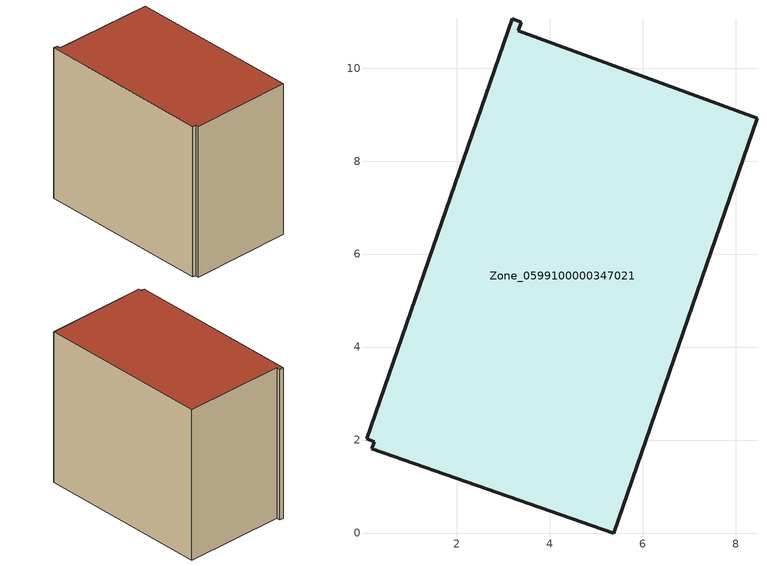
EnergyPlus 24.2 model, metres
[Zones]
Zone_0599100000347021
 floor ground (C_G): 3.19,11.06 3.39,10.99 3.32,10.8 8.46,8.93 5.37,0 0.17,1.81 0.23,1.97 0.06,2.03 z0
 wall outside (C_F): 3.39,10.99 3.19,11.06 0.06,2.03 0.23,1.97 0.17,1.81 5.37,0 8.46,8.93 3.32,10.8 3.39,10.99 z0:8.39
 roof outside (C_R): 0.23,1.97 0.17,1.81 5.37,0 8.46,8.93 3.32,10.8 3.39,10.99 3.19,11.06 0.06,2.03 z8.39
[BUILDING]
Pand.0599100000347021: North Axis=0; Terrain=City; Loads Convergence Tolerance Value=0.04; Temperature Convergence Tolerance Value=0.4; Solar Distribution=FullExterior; Maximum Number of Warmup Days=25; Minimum Number of Warmup Days=1
[Site:Location]
Rotterdam.The.Hague.AP_ZH_NLD Design_Conditions: Latitude=51.96; Longitude=4.45; Time Zone=1; Elevation=-4.5
[SITE:GROUNDTEMPERATURE:BUILDINGSURFACE]
18, 18, 18, 18, 18, 18, 18, 18, 18, 18, 18, 18
[MATERIAL] Thermal Absorptance=0.9; Solar Absorptance=0.7; Visible Absorptance=0.7
Name | Roughness | Thickness | Conductivity | Density | Specific Heat
G.TC.1992-2005 | MediumSmooth | 0.15 | 0.06 | 540 | 1210
F.TC.1992-2005 | Rough | 0.3 | 0.12 | 1920 | 840
R.TC.1992-2005 | MediumRough | 0.2 | 0.08 | 1500 | 1000
[CONSTRUCTION]
C_G: G.TC.1992-2005
C_F: F.TC.1992-2005
C_R: R.TC.1992-2005
[ZONE]
Zone_0599100000347021: Type=1; Multiplier=1; Ceiling Height=Autocalculate; Volume=Autocalculate; Floor Area=autocalculate; Part of Total Floor Area=Yes
[ZONEINFILTRATION:DESIGNFLOWRATE]
Infil_Zone_0599100000347021: Zone or ZoneList or Space or SpaceList=Zone_0599100000347021; Schedule=AlwaysOn; Design Flow Rate Calculation Method=Flow/Area; Flow Rate per Floor Area=0.0015; Constant Term Coefficient=1; Temperature Term Coefficient=0; Velocity Term Coefficient=0; Velocity Squared Term Coefficient=0
[HVACTEMPLATE:ZONE:IDEALLOADSAIRSYSTEM]
Zone_0599100000347021: Maximum Heating Supply Air Temperature=50; Minimum Cooling Supply Air Temperature=13; Maximum Heating Supply Air Humidity Ratio=0.0156; Minimum Cooling Supply Air Humidity Ratio=0.0077; Heating Limit=NoLimit; Cooling Limit=NoLimit; Dehumidification Control Type=ConstantSensibleHeatRatio; Cooling Sensible Heat Ratio=0.7; Dehumidification Setpoint=60; Humidification Control Type=None; Humidification Setpoint=30; Outdoor Air Method=None; Outdoor Air Flow Rate per Person=0.00944; Outdoor Air Flow Rate per Zone Floor Area=0; Outdoor Air Flow Rate per Zone=0; Demand Controlled Ventilation Type=None; Outdoor Air Economizer Type=NoEconomizer; Heat Recovery Type=None; Sensible Heat Recovery Effectiveness=0.7; Latent Heat Recovery Effectiveness=0.65
[ZONECONTROL:THERMOSTAT]
ThermostatControl_Zone_0599100000347021: Zone or ZoneList=Zone_0599100000347021; Control Type Schedule=DualSetpointControlType; Control 1=Thermostat_Zone_0599100000347021; Temperature Difference Between Cutout And Setpoint=0
[THERMOSTATSETPOINT:DUALSETPOINT]
Thermostat_Zone_0599100000347021: Heating Setpoint Temperature Schedule=HeatingSetpoint_Zone_0599100000347021; Cooling Setpoint Temperature Schedule=CoolingSetpoint_Zone_0599100000347021
[SCHEDULE:COMPACT]
HeatingSetpoint_Zone_0599100000347021: Through: 12/31, For: AllDays, Until: 24:00, 21
CoolingSetpoint_Zone_0599100000347021: Through: 12/31, For: AllDays, Until: 24:00, 24
DualSetpointControlType: Through: 12/31, For: AllDays, Until: 24:00, 4
AlwaysOn: Through: 12/31, For: AllDays, Until: 24:00, 1
